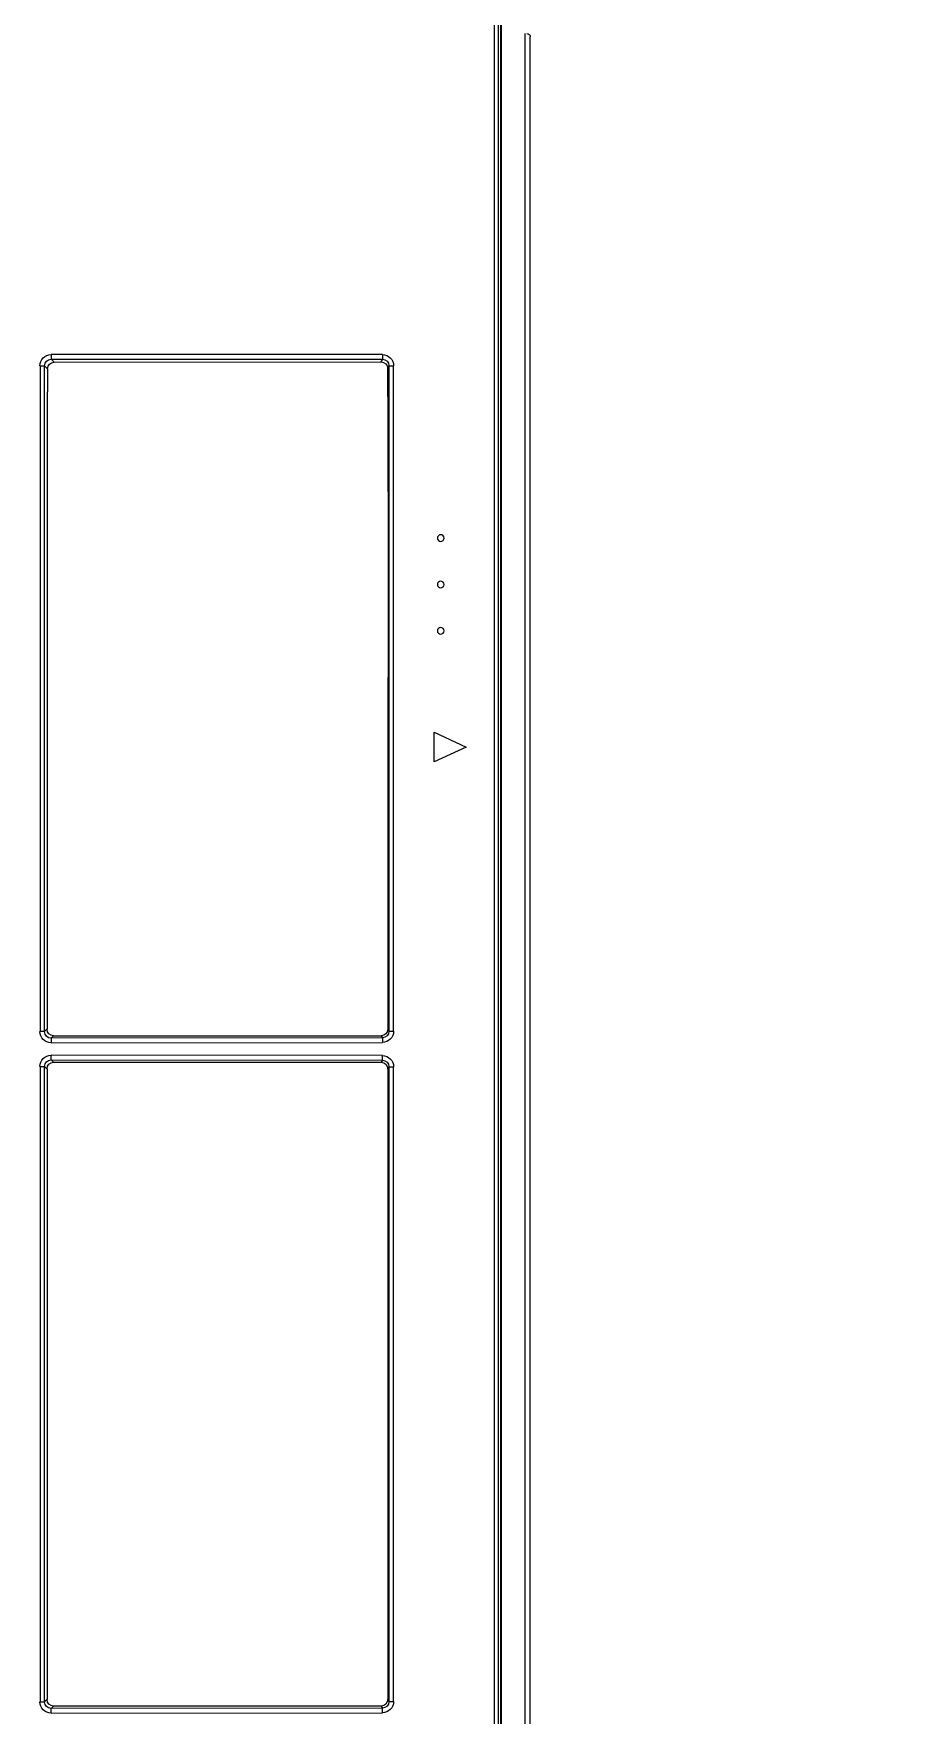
# Model space of a CAD drawing. Header units: inches. Extents: x -172 to 397, y -177 to 127.
# Drawn here: x -58.1791 to -57.9763, y 71.3534 to 71.7444 of the extents above; entities that cross this region are included whole.
import ezdxf

# ---------------------------------------------------------------- set-up
doc = ezdxf.new("R2010")
doc.units = ezdxf.units.IN
doc.header["$MEASUREMENT"] = 0
doc.header["$XCLIPFRAME"] = 2
doc.layers.add('AC-RA', color=210, linetype='Continuous')
picture_1 = doc.add_image_def('image3.tif', size_in_pixel=(13248, 8704))

# ---------------------------------------------------------------- blocks, each defined once
blk = doc.blocks.new('FTM(15-28)PV2S')
at = {"layer": 'AC-RA', "color": 0, "linetype": 'Continuous'}
for p, q in [((1985.61078, 1338.30195), (1986.41695, 1338.30195)), ((1986.41759, 1338.30093), (1985.61014, 1338.30093)), ((1986.49912, 1338.2963), (1985.52861, 1338.2963)), ((1986.49853, 1338.29493), (1985.5292, 1338.29493)), ((1986.09222, 1338.20908), (1986.09228, 1338.27328)), ((1986.09447, 1338.27546), (1986.21741, 1338.27546)), ((1986.2196, 1338.27328), (1986.21966, 1338.20908)), ((1986.22208, 1338.20908), (1986.22214, 1338.27328)), ((1986.22433, 1338.27546), (1986.35323, 1338.27546)), ((1986.35541, 1338.27328), (1986.35541, 1338.20908)), ((1986.21748, 1338.20691), (1986.09439, 1338.20691)), ((1986.35323, 1338.20691), (1986.22425, 1338.20691))]:
    blk.add_line(p, q, dxfattribs=at)
at = {"layer": 'AC-RA', "color": 8, "linetype": 'Continuous'}
for p, q in [((1986.49912, 1338.29616), (1985.52861, 1338.29616)), ((1985.5292, 1338.29582), (1986.49853, 1338.29582)), ((1986.27937, 1338.28951), (1986.27648, 1338.28331)), ((1986.28226, 1338.28331), (1986.27937, 1338.28951)), ((1986.27648, 1338.28331), (1986.28226, 1338.28331)), ((1986.09228, 1338.27328), (1986.09318, 1338.27328)), ((1986.09318, 1338.27328), (1986.09311, 1338.20908)), ((1986.09358, 1338.27304), (1986.09318, 1338.27328)), ((1986.09358, 1338.27304), (1986.09358, 1338.20955)), ((1986.09447, 1338.27456), (1986.09447, 1338.27546)), ((1986.09447, 1338.27456), (1986.09486, 1338.27432)), ((1986.21741, 1338.27456), (1986.09447, 1338.27456)), ((1986.21701, 1338.27432), (1986.09486, 1338.27432)), ((1986.21701, 1338.27432), (1986.21741, 1338.27456)), ((1986.21741, 1338.27456), (1986.21741, 1338.27546)), ((1986.2187, 1338.27328), (1986.2183, 1338.27304)), ((1986.2183, 1338.20955), (1986.2183, 1338.27304)), ((1986.21876, 1338.20908), (1986.2187, 1338.27328)), ((1986.2187, 1338.27328), (1986.2196, 1338.27328)), ((1986.22304, 1338.27328), (1986.22214, 1338.27328)), ((1986.22304, 1338.27328), (1986.22297, 1338.20908)), ((1986.22344, 1338.27304), (1986.22304, 1338.27328)), ((1986.22344, 1338.20955), (1986.22344, 1338.27304)), ((1986.22433, 1338.27456), (1986.22433, 1338.27546)), ((1986.35323, 1338.27456), (1986.22433, 1338.27456)), ((1986.22433, 1338.27456), (1986.22472, 1338.27432)), ((1986.29287, 1338.27432), (1986.22472, 1338.27432)), ((1986.32887, 1338.27443), (1986.29287, 1338.27443)), ((1986.29287, 1338.27443), (1986.29287, 1338.27432)), ((1986.32887, 1338.27443), (1986.32887, 1338.27432)), ((1986.34687, 1338.27432), (1986.32887, 1338.27432)), ((1986.34731, 1338.27431), (1986.35282, 1338.27431)), ((1986.35282, 1338.27431), (1986.35323, 1338.27456)), ((1986.35323, 1338.27456), (1986.35323, 1338.27546)), ((1986.35394, 1338.20966), (1986.354, 1338.27297)), ((1986.35452, 1338.27328), (1986.354, 1338.27297)), ((1986.35541, 1338.27328), (1986.35452, 1338.27328)), ((1986.35452, 1338.20908), (1986.35452, 1338.27328)), ((1986.09222, 1338.20908), (1986.09311, 1338.20908)), ((1986.09311, 1338.20908), (1986.09358, 1338.20955)), ((1986.09486, 1338.20827), (1986.09439, 1338.2078)), ((1986.09439, 1338.20691), (1986.09439, 1338.2078)), ((1986.09439, 1338.2078), (1986.21748, 1338.2078)), ((1986.21702, 1338.20827), (1986.09486, 1338.20827)), ((1986.21748, 1338.2078), (1986.21702, 1338.20827)), ((1986.21748, 1338.20691), (1986.21748, 1338.2078)), ((1986.2183, 1338.20955), (1986.21876, 1338.20908)), ((1986.21876, 1338.20908), (1986.21966, 1338.20908)), ((1986.22297, 1338.20908), (1986.22208, 1338.20908)), ((1986.22297, 1338.20908), (1986.22344, 1338.20955)), ((1986.22472, 1338.20827), (1986.22425, 1338.2078)), ((1986.22425, 1338.2078), (1986.35323, 1338.2078)), ((1986.22425, 1338.2078), (1986.22425, 1338.20691)), ((1986.34816, 1338.20827), (1986.22472, 1338.20827)), ((1986.35265, 1338.20838), (1986.34816, 1338.20838)), ((1986.34816, 1338.20827), (1986.34816, 1338.20838)), ((1986.35323, 1338.2078), (1986.35265, 1338.20838)), ((1986.35323, 1338.20691), (1986.35323, 1338.2078)), ((1986.35394, 1338.20966), (1986.35452, 1338.20908)), ((1986.35541, 1338.20908), (1986.35452, 1338.20908))]:
    blk.add_line(p, q, dxfattribs=at)
for centre in [(1986.30187, 1338.28459), (1986.31087, 1338.28459), (1986.31987, 1338.28459)]:
    blk.add_circle(centre, 0.000643, dxfattribs=at)
at = {"layer": 'AC-RA', "color": 0, "linetype": 'Continuous'}
blk.add_arc((1986.41695, 1338.30131), 0.000643, 0, 90, dxfattribs=at)
at = {"layer": 'AC-RA', "color": 8, "linetype": 'Continuous'}
blk.add_arc((1986.35272, 1338.27297), 0.00128, 359.9564, 3.2006, dxfattribs=at)
at = {"layer": 'AC-RA', "color": 0, "linetype": 'Continuous'}
for centre, major_axis, ratio, start_param, end_param in [((1986.09448, 1338.27327), (0.00188, -0.00113), 0.994843, 2.112981, 3.678459), ((1986.2174, 1338.27327), (-0.00188, -0.00113), 0.994843, 2.604726, 4.170204), ((1986.22434, 1338.27327), (0.00188, -0.00113), 0.994843, 2.112981, 3.678459), ((1986.35322, 1338.27327), (-0.00188, -0.00113), 0.99484, 2.604169, 4.170404), ((1986.09441, 1338.2091), (0.00156, 0.00156), 0.992427, 2.359616, 3.923571), ((1986.21747, 1338.2091), (-0.00156, 0.00156), 0.992427, 2.359615, 3.92357), ((1986.22427, 1338.2091), (0.00156, 0.00156), 0.992427, 2.359616, 3.923571), ((1986.35322, 1338.2091), (-0.00156, 0.00156), 0.992433, 2.359992, 3.923192)]:
    blk.add_ellipse(centre, major_axis=major_axis, ratio=ratio, start_param=start_param, end_param=end_param, dxfattribs=at)
at = {"layer": 'AC-RA', "color": 8, "linetype": 'Continuous'}
for centre, major_axis, ratio, start_param, end_param in [((1986.09448, 1338.27327), (0.00112, -0.00067), 0.987731, 2.112981, 3.678459), ((1986.09487, 1338.27303), (0.00106, -0.00074), 0.994339, 2.180176, 3.745654), ((1986.21701, 1338.27303), (-0.00106, -0.00074), 0.994339, 2.537531, 4.103009), ((1986.2174, 1338.27327), (-0.00112, -0.00067), 0.987731, 2.604726, 4.170204), ((1986.22434, 1338.27327), (0.00112, -0.00067), 0.987731, 2.112981, 3.678459), ((1986.22473, 1338.27303), (0.00106, -0.00074), 0.994339, 2.180176, 3.745654), ((1986.34687, 1338.27425), (0.00129, 0), 0.052408, 1.219688, 1.570796), ((1986.35282, 1338.27303), (-0.00035, 0.00125), 0.903202, -1.806915, -0.297172), ((1986.35322, 1338.27327), (-0.00112, -0.00067), 0.987723, 2.604169, 4.170404), ((1986.09441, 1338.2091), (0.000926, 0.000925), 0.982054, 2.359616, 3.923571), ((1986.09487, 1338.20956), (0.000965, 0.000863), 0.99314, 2.414977, 3.978932), ((1986.21701, 1338.20956), (-0.000965, 0.000863), 0.99314, 2.304254, 3.868209), ((1986.21747, 1338.2091), (-0.000926, 0.000925), 0.982054, 2.359615, 3.92357), ((1986.22427, 1338.2091), (0.000926, 0.000925), 0.982054, 2.359616, 3.923571), ((1986.22473, 1338.20956), (0.000965, 0.000863), 0.99314, 2.414977, 3.978932), ((1986.35265, 1338.20967), (-0.000964, 0.000864), 0.993146, 2.304627, 3.867827), ((1986.35322, 1338.2091), (-0.000926, 0.000926), 0.982067, 2.359992, 3.923192)]:
    blk.add_ellipse(centre, major_axis=major_axis, ratio=ratio, start_param=start_param, end_param=end_param, dxfattribs=at)
blk = doc.blocks.new('*U256')
at = {"layer": 'AC-RA'}
blk.add_blockref('FTM(15-28)PV2S', (759.25128, 606.47925), dxfattribs=at)

msp = doc.modelspace()

# ---------------------------------------------------------------- block references
at = {"layer": 'AC-RA', "color": 4, "xscale": -1.2, "yscale": 1.2, "zscale": 1.2, "rotation": 270}
msp.add_blockref('*U256', (-2391.80103, -3223.05824), dxfattribs=at)

# ---------------------------------------------------------------- pictures from other files: only their frames are drawn
image = msp.add_image(picture_1, insert=(-98.8, 49.99497), size_in_units=(103.25975, 67.84215))
image.set_boundary_path([(1164.2954, 432.6385), (11144.8966, 7632.0684)])

doc.saveas('drawing.dxf')
